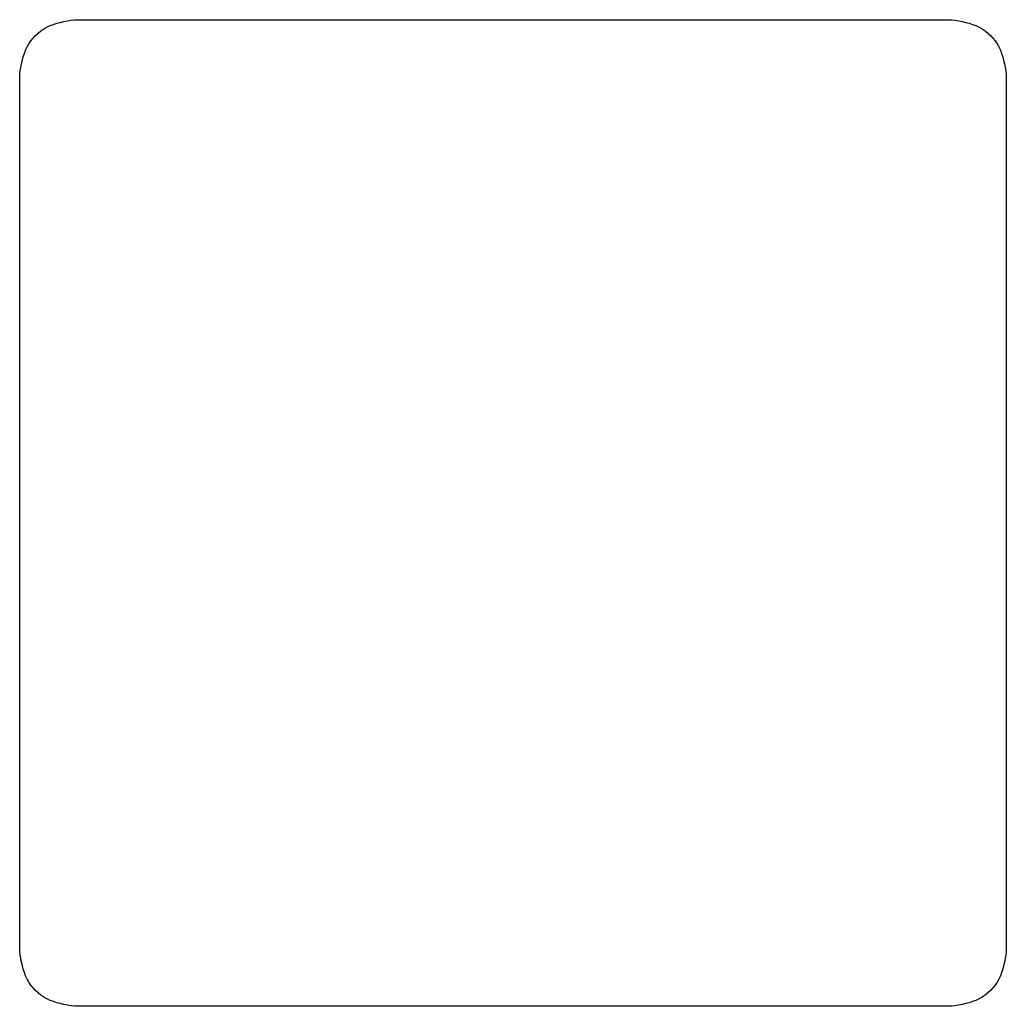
# Model space of a CAD drawing. Extents: x 37.1 to 87.9, y 167.7 to 218.5.
import ezdxf

# ---------------------------------------------------------------- set-up
doc = ezdxf.new("R2010")
doc.units = 0
doc.layers.add('Layer_1', color=7, linetype='CONTINUOUS')

msp = doc.modelspace()

# ---------------------------------------------------------------- linework, layer by layer
at = {"layer": 'Layer_1', "color": 7}
for points in [[(39.914285, 218.520638), (85.069841, 218.520638)], [(39.914285, 218.520638), (39.914285, 218.520638)], [(37.092063, 170.54286), (37.092063, 215.698416)], [(87.892063, 215.698416), (87.892063, 170.54286)], [(85.069841, 167.720638), (39.914285, 167.720638)]]:
    msp.add_lwpolyline(points, dxfattribs=at)
for points in [[(37.092063, 215.698416), (37.169079, 216.193723), (37.320656, 217.168551), (38.44415, 218.292045), (39.418978, 218.443622), (39.914285, 218.520638)], [(85.069841, 218.520638), (85.565148, 218.443622), (86.539976, 218.292045), (87.66347, 217.168551), (87.815047, 216.193723), (87.892063, 215.698416)], [(39.914285, 167.720638), (39.418978, 167.797654), (38.44415, 167.949231), (37.320656, 169.072725), (37.169079, 170.047553), (37.092063, 170.54286)], [(87.892063, 170.54286), (87.815047, 170.047553), (87.66347, 169.072725), (86.539976, 167.949231), (85.565148, 167.797654), (85.069841, 167.720638)]]:
    msp.add_open_spline(points, degree=3, knots=[0, 0, 0, 0, 1.477421, 2.907758, 4.38518, 4.38518, 4.38518, 4.38518], dxfattribs=at)

doc.saveas('drawing.dxf')
